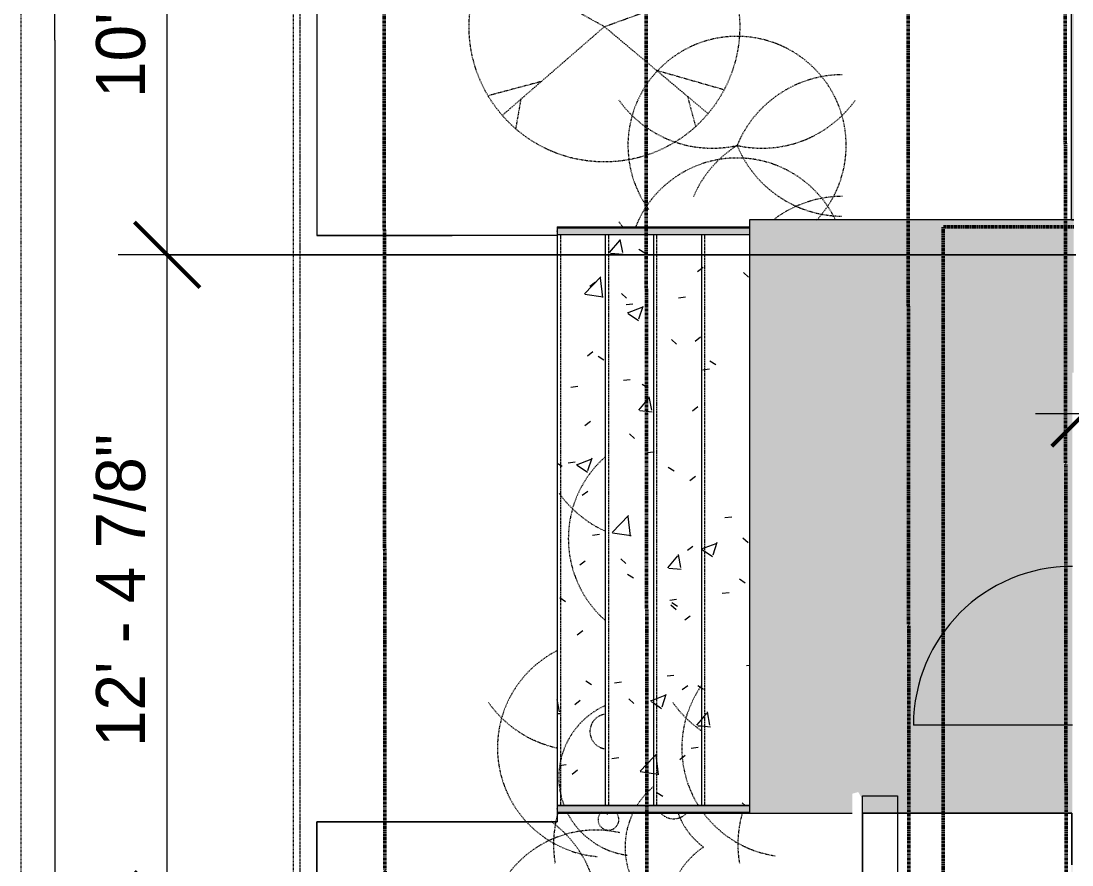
# Model space of a CAD drawing. Header units: inches. Extents: x -4294 to -464, y 9706 to 12475.
# Drawn here: x -4072 to -3831.2, y 11287.1 to 11480.6 of the extents above; entities that cross this region are included whole.
import ezdxf

# ---------------------------------------------------------------- set-up
doc = ezdxf.new("R2010")
doc.units = ezdxf.units.IN
doc.header["$MEASUREMENT"] = 0
for name, pattern in [('Aligning Line 1_8_', [0.25, 0.125, -0.125]), ('Dash', [0.25, 0.125, -0.125]), ('Dash 1_16_', [0.125, 0.0625, -0.0625]), ('Dash Dot 3_16_', [0.3125, 0.1875, -0.0625, 0, -0.0625]), ('Double Dash 3_8_', [1, 0.375, -0.125, 0.125, -0.125, 0.125, -0.125]), ('Overhead 1_16_', [0.101562, 0.0625, -0.039062])]:
    doc.linetypes.add(name, pattern=pattern)
for name, color, linetype, lineweight in [('0-1', 7, 'Continuous', 5), ('0-3', 90, 'Continuous', 13), ('0-4', 7, 'Continuous', 9), ('0-5', 147, 'Aligning Line 1_8_', 9), ('A-ANNO-DIMS', 211, 'Continuous', 9), ('A-ANNO-DIMS-120', 211, 'Continuous', 9), ('A-ANNO-SYMB-1', 150, 'Dash Dot 3_16_', 9), ('A-DETL-GENF-HDLN-1', 53, 'Dash', 9), ('A-DOOR-1', 7, 'Continuous', 9), ('A-FLOR-3', 9, 'Continuous', 5), ('A-FLOR-4', 90, 'Continuous', 13), ('A-FLOR-HRAL-3', 7, 'Continuous', 9), ('A-FLOR-HRAL-4', 27, 'Continuous', 9), ('C-PROP-LINE-1', 250, 'Double Dash 3_8_', 50), ('C-PROP-LINE-2', 91, 'Dash 1_16_', 50), ('C-TOPO', 7, 'Continuous', 9), ('G-ANNO-SYMB', 111, 'Aligning Line 1_8_', 9), ('G-ANNO-SYMB-1', 147, 'Aligning Line 1_8_', 9), ('S-FNDN', 32, 'Continuous', 13), ('S-FNDN-1', 55, 'Continuous', 5), ('S-FNDN-2', 90, 'Continuous', 13), ('S-FNDN-3', 32, 'Continuous', 5), ('S-STRS-5', 7, 'Continuous', 9), ('S-STRS-6', 251, 'Continuous', 9), ('S-STRS-7', 7, 'Overhead 1_16_', 9)]:
    doc.layers.add(name, color=color, linetype=linetype, lineweight=lineweight)
doc.styles.add('Century Gothic', font='ufonts.com_century-gothic.ttf', dxfattribs={"height": 11.25})
doc.dimstyles.new('OD__1_8__Tol__', dxfattribs={"dimscale": 12, "dimtxt": 11.746893, "dimasz": 1.25, "dimexe": 0.9375, "dimexo": 0.625, "dimgap": 0.15625, "dimtad": 1, "dimdec": 3, "dimrnd": 0.125, "dimzin": 3, "dimdsep": 46, "dimlunit": 4, "dimtxsty": 'Century Gothic', "dimblk1": 'OBLIQUE', "dimblk2": 'OBLIQUE', "dimsah": 1, "dimcen": 0.09, "dimdle": 0.9375, "dimazin": 0, "dimtfac": 1, "dimtdec": 4, "dimtix": 1, "dimtmove": 0, "dimatfit": 3, "dimfxl": 1, "dimtvp": 1, "dimtfill": 1, "dimfrac": 2, "dimtolj": 1, "dimtzin": 0, "dimarcsym": 2})
pattern_1 = [(50, (0, 0), (34.4287, -3.01202), [3.6, -39.6]), (355, (0, 0), (-6.6596, 36.10481), [2.88, -31.68]), (100.451, (2.87, -0.25), (27.76876, 33.0931), [3.06, -33.655]), (46.184, (0, 9.6), (51.22752, -7.94535), [5.4, -59.4]), (96.636, (4.27, 8.94), (44.86319, 46.7577), [4.589, -50.482]), (351.184, (0, 9.6), (44.86417, 46.75745), [4.32, -47.52]), (21, (4.8, 7.2), (28.65176, -19.325734), [3.6, -39.6]), (326, (4.8, 7.2), (11.67934, 34.80662), [2.88, -31.68]), (71.451, (7.188, 5.59), (40.33096, 15.48132), [3.06, -33.655]), (37.5, (0, 0), (0.583112, 15.978979), [1.584, -29.712, 1.584, -30.576, -31.8]), (37.5, (0, 0), (0.583112, 15.978979), [-63.456, 1.584, -30.216]), (7.5, (0, 0), (12.62689, 18.932107), [1.584, -16.752, 1.584, -28.992, -12.12]), (7.5, (0, 0), (12.62689, 18.932107), [-48.912, 1.584, -10.536]), (327.5, (-10.704, 0), (25.622992, -1.082799), [1.584, -10.416, 1.584, -35.856, -49.68]), (327.5, (-10.704, 0), (25.622992, -1.082799), [-49.44, 1.584, -48.096]), (317.5, (-15.504, 0), (27.99243, 4.80496), [1.584, -14.016, 1.584, -23.28, -35.28]), (317.5, (-15.504, 0), (27.99243, 4.80496), [-40.464, 1.584, -33.696])]

# ---------------------------------------------------------------- blocks, each defined once
blk = doc.blocks.new('CTR - 1st Phase - Unit Layouts_rvt-1-FLOOR PLAN - 1ST FLOOR')
at = {"layer": 'G-ANNO-SYMB-1'}
blk.add_line((-4009.53, 9846.28), (-4009.53, 12240.75), dxfattribs=at)
blk = doc.blocks.new('fraser photina 26748 - fraser photina 26748-1276661-FLOOR PLAN - 1ST FLOOR')
at = {"layer": 'A-DETL-GENF-HDLN-1'}
for p, q in [((8.17, 14.74), (8.17, 29.9)), ((-12.58, 14.47), (-15.84, 26.65)), ((0, 0), (15.03, 27.11)), ((0, 0), (-20.34, 23.4)), ((10.08, 18.19), (19.84, 23.82)), ((-16.64, 19.14), (-23.4, 20.34)), ((0, 0), (-19.93, -23.75)), ((0, 0), (10.6, -29.13)), ((-9.96, -11.87), (-14.43, -27.44)), ((5.68, -15.61), (18, -25.24)), ((-15.96, -19.02), (-22.91, -20.88)), ((7.13, -19.6), (5.2, -30.56))]:
    blk.add_line(p, q, dxfattribs=at)
blk.add_circle((0, 0), 31, dxfattribs=at)
blk = doc.blocks.new('fountain grass 26747 - fountain grass 26747-V149-FLOOR PLAN - 1ST FLOOR')
at = {"layer": 'A-DETL-GENF-HDLN-1'}
for centre, radius, start, end in [((-25.61, 5.7), 26.24, 347.4534, 54.5466), ((0, 0), 25, 46.7545, 306.096), ((10.02, 24.25), 26.24, 180.4534, 247.5466), ((-10.02, 24.25), 26.24, 292.4534, 359.5466), ((-25.61, -5.7), 26.24, 305.4534, 12.5466), ((22.14, 14.08), 26.24, 212.4534, 246.7372)]:
    blk.add_arc(centre, radius, start, end, dxfattribs=at)
blk = doc.blocks.new('fountain grass 26747 - fountain grass 26747-V150-FLOOR PLAN - 1ST FLOOR')
at = {"layer": 'A-DETL-GENF-HDLN-1'}
for centre, radius, start, end in [((0, 0), 25, 115.6672, 248.2709), ((10.02, 24.25), 26.24, 180.4534, 217.278), ((-25.61, -5.7), 26.24, 305.4534, 308.8206)]:
    blk.add_arc(centre, radius, start, end, dxfattribs=at)
blk = doc.blocks.new('fountain grass 26747 - fountain grass 26747-V151-FLOOR PLAN - 1ST FLOOR')
at = {"layer": 'A-DETL-GENF-HDLN-1'}
for centre, radius, start, end in [((0, 0), 25, 221.4243, 318.5757), ((-25.61, -5.7), 26.24, 305.4534, 335.6063)]:
    blk.add_arc(centre, radius, start, end, dxfattribs=at)
blk = doc.blocks.new('hydrangea 26752 - hydrangea 26752-V178-FLOOR PLAN - 1ST FLOOR')
at = {"layer": 'A-DETL-GENF-HDLN-1'}
for centre, radius, start, end in [((0, 0), 18, 296.3753, 352.6135), ((9.72, -6.62), 2.39, 19, 130.8242), ((9.72, -6.62), 2.39, 221.5508, 19), ((15.36, 10.23), 18.46, 247.2113, 248.3337), ((0, 0), 18, 204.2169, 291.2256), ((-10.49, -6.87), 4, 186.8601, 337), ((-10.49, -6.87), 4, 337, 353.098)]:
    blk.add_arc(centre, radius, start, end, dxfattribs=at)
blk = doc.blocks.new('hydrangea 26752 - hydrangea 26752-V179-FLOOR PLAN - 1ST FLOOR')
at = {"layer": 'A-DETL-GENF-HDLN-1'}
blk.add_circle((9.72, -6.62), 2.39, dxfattribs=at)
for centre, radius, start, end in [((-13.57, 9.88), 16.78, 290.2307, 323.9486), ((15.36, 10.23), 18.46, 213.6663, 248.3337), ((0, 0), 18, 243.3402, 347.2787), ((-10.49, -6.87), 4, 337, 46.0447), ((-10.49, -6.87), 4, 313.1035, 337), ((0, 0), 18, 220.0065, 237.9254)]:
    blk.add_arc(centre, radius, start, end, dxfattribs=at)
blk = doc.blocks.new('fountain grass 26747 - fountain grass 26747-V180-FLOOR PLAN - 1ST FLOOR')
at = {"layer": 'A-DETL-GENF-HDLN-1'}
for centre, radius, start, end in [((0, 0), 25, 306.7862, 351.897), ((22.14, 14.08), 26.24, 254.0793, 279.5466), ((0, 0), 25, 235.4221, 302.0622), ((-25.61, -5.7), 26.24, 305.4534, 325.5666)]:
    blk.add_arc(centre, radius, start, end, dxfattribs=at)
blk = doc.blocks.new('fountain grass 26747 - fountain grass 26747-V181-FLOOR PLAN - 1ST FLOOR')
at = {"layer": 'A-DETL-GENF-HDLN-1'}
for centre, radius, start, end in [((0, 0), 25, 206.9718, 355.0696), ((-25.61, -5.7), 26.24, 305.4534, 347.656), ((22.14, 14.08), 26.24, 254.0793, 279.5466)]:
    blk.add_arc(centre, radius, start, end, dxfattribs=at)
blk = doc.blocks.new('fountain grass 26747 - fountain grass 26747-V237-FLOOR PLAN - 1ST FLOOR')
at = {"layer": 'A-DETL-GENF-HDLN-1'}
for centre, radius, start, end in [((-25.61, 5.7), 26.24, 347.4534, 54.5466), ((0, 0), 25, 77.2863, 262.604), ((10.02, -24.25), 26.24, 112.4534, 179.5466), ((-25.61, -5.7), 26.24, 305.4534, 325.7832)]:
    blk.add_arc(centre, radius, start, end, dxfattribs=at)
blk = doc.blocks.new('CTR  - Topography_rvt-1-FLOOR PLAN - 1ST FLOOR')
at = {"layer": 'C-TOPO'}
for p, q in [((-4064.23, 11476.2), (-4064.23, 11535.94)), ((-4064.23, 11476.2), (-4064.23, 11535.94)), ((-4004.23, 11504.65), (-4004.23, 11431.39)), ((-4004.23, 11504.65), (-4004.23, 11431.39)), ((-4064.23, 11476.2), (-4064.23, 11245.43)), ((-4064.23, 11476.2), (-4064.23, 11245.43)), ((-3973.21, 11431.39), (-4004.23, 11431.39)), ((-4004.23, 11431.39), (-3973.21, 11431.39)), ((-3949.12, 11431.39), (-3973.21, 11431.39)), ((-3949.12, 11431.39), (-3973.21, 11431.39)), ((-3949.12, 11299.01), (-3949.12, 11296.99)), ((-3949.12, 11299.01), (-3949.12, 11296.99)), ((-3879.22, 11298.78), (-3879.22, 11299.01)), ((-3879.22, 11299.01), (-3870.14, 11299.01)), ((-3870.14, 11299.01), (-3879.22, 11299.01)), ((-3879.22, 11299.01), (-3879.22, 11298.78)), ((-3879.22, 11299.01), (-3879.22, 11298.78)), ((-3879.22, 11299.01), (-3831.22, 11299.01)), ((-3879.22, 11298.78), (-3879.22, 11295.09)), ((-3879.22, 11295.09), (-3879.22, 11298.78)), ((-3879.22, 11298.78), (-3879.22, 11295.09)), ((-3870.14, 11299.01), (-3831.22, 11299.01)), ((-3831.22, 11299.01), (-3870.14, 11299.01)), ((-3831.22, 11299.01), (-3831.22, 11287.13)), ((-3831.22, 11287.13), (-3831.22, 11299.01)), ((-3831.22, 11287.13), (-3831.22, 11299.01)), ((-3965.4, 11296.99), (-4004.23, 11296.99)), ((-4004.23, 11242.03), (-4004.23, 11296.99)), ((-4004.23, 11296.99), (-3965.4, 11296.99)), ((-4004.23, 11296.99), (-4004.23, 11242.03)), ((-3949.12, 11296.99), (-3965.4, 11296.99)), ((-3965.4, 11296.99), (-3949.12, 11296.99)), ((-3879.22, 11295.09), (-3879.22, 11220.1)), ((-3879.22, 11220.1), (-3879.22, 11295.09)), ((-3879.22, 11295.09), (-3879.22, 11220.1))]:
    blk.add_line(p, q, dxfattribs=at)
at = {"layer": '0-4'}
for name, p, rotation in [('fraser photina 26748 - fraser photina 26748-1276661-FLOOR PLAN - 1ST FLOOR', (-3938.33, 11479.27), 89.99999999999982), ('fountain grass 26747 - fountain grass 26747-V149-FLOOR PLAN - 1ST FLOOR', (-3907.94, 11452.05), 270), ('fountain grass 26747 - fountain grass 26747-V150-FLOOR PLAN - 1ST FLOOR', (-3907.94, 11424.17), 270), ('fountain grass 26747 - fountain grass 26747-V151-FLOOR PLAN - 1ST FLOOR', (-3921.6, 11361.93), 270), ('fountain grass 26747 - fountain grass 26747-V181-FLOOR PLAN - 1ST FLOOR', (-3937.83, 11313.98), 270), ('fountain grass 26747 - fountain grass 26747-V180-FLOOR PLAN - 1ST FLOOR', (-3895.6, 11313.98), 270), ('hydrangea 26752 - hydrangea 26752-V178-FLOOR PLAN - 1ST FLOOR', (-3930.78, 11307.24), 270), ('hydrangea 26752 - hydrangea 26752-V179-FLOOR PLAN - 1ST FLOOR', (-3915.6, 11291.23), 270)]:
    blk.add_blockref(name, p, dxfattribs=dict(at, rotation=rotation))
blk.add_blockref('fountain grass 26747 - fountain grass 26747-V237-FLOOR PLAN - 1ST FLOOR', (-3940.32, 11270.13), dxfattribs=at)
blk = doc.blocks.new('Storefront_Entry_Door-_Single_7051 - Store Front Single Door-2110447-FLOOR PLAN - 1ST FLOOR')
at = {"layer": 'A-DOOR-1'}
blk.add_line((-18.2, 2), (-18.2, 38.4), dxfattribs=at)
blk.add_arc((-18.2, 2), 36.4, 0, 90, dxfattribs=at)
blk = doc.blocks.new('Top Rail Type - Top Rail_Internal_-1935829-FLOOR PLAN - 1ST FLOOR')
at = {"layer": 'A-FLOR-HRAL-4'}
blk.add_hatch(color=256, dxfattribs=at).paths.add_polyline_path([(-3927.12, 11299.93), (-3905.12, 11299.93), (-3905.12, 11300.09), (-3949.12, 11300.09), (-3949.12, 11299.93), (-3930.99, 11299.93)], flags=0)
at = {"layer": 'A-FLOR-HRAL-3'}
for p, q in [((-3905.12, 11300.76), (-3949.12, 11300.76)), ((-3949.12, 11299.26), (-3905.12, 11299.26))]:
    blk.add_line(p, q, dxfattribs=at)
at = {"layer": 'A-FLOR-HRAL-3', "flags": 128}
for points in [[(-3949.12, 11299.93), (-3949.12, 11300.01), (-3949.12, 11300.1)], [(-3905.12, 11300.1), (-3905.12, 11300.01), (-3905.12, 11299.93)]]:
    blk.add_lwpolyline(points, dxfattribs=at)
blk = doc.blocks.new('Top Rail Type - Top Rail_Internal_-V369-FLOOR PLAN - 1ST FLOOR')
at = {"layer": 'A-FLOR-HRAL-4'}
h = blk.add_hatch(color=256, dxfattribs=at)
h.paths.add_polyline_path([(-3927.12, 11299.26), (-3905.12, 11299.26), (-3905.12, 11299.93), (-3949.12, 11299.93), (-3949.12, 11299.26), (-3938.12, 11299.26)], flags=0)
h.paths.add_polyline_path([(-3938.12, 11300.09), (-3905.12, 11300.09), (-3905.12, 11300.76), (-3949.12, 11300.76), (-3949.12, 11300.09)], flags=0)
at = {"layer": 'A-FLOR-HRAL-3'}
for p, q in [((-3949.12, 11300.76), (-3949.12, 11299.26)), ((-3949.12, 11300.76), (-3905.12, 11300.76)), ((-3905.12, 11300.76), (-3905.12, 11299.26)), ((-3949.12, 11299.26), (-3905.12, 11299.26))]:
    blk.add_line(p, q, dxfattribs=at)
blk = doc.blocks.new('Top Rail Type - Top Rail_Internal_-1935840-FLOOR PLAN - 1ST FLOOR')
at = {"layer": 'A-FLOR-HRAL-4'}
blk.add_hatch(color=256, dxfattribs=at).paths.add_polyline_path([(-3949.12, 11432.31), (-3905.12, 11432.31), (-3905.12, 11432.47), (-3949.12, 11432.47), (-3949.12, 11432.39)], flags=0)
at = {"layer": 'A-FLOR-HRAL-3'}
for p, q in [((-3905.12, 11433.14), (-3949.12, 11433.14)), ((-3949.12, 11431.64), (-3905.12, 11431.64))]:
    blk.add_line(p, q, dxfattribs=at)
at = {"layer": 'A-FLOR-HRAL-3', "flags": 128}
for points in [[(-3949.12, 11432.31), (-3949.12, 11432.39), (-3949.12, 11432.47)], [(-3905.12, 11432.47), (-3905.12, 11432.39), (-3905.12, 11432.31)]]:
    blk.add_lwpolyline(points, dxfattribs=at)
blk = doc.blocks.new('Top Rail Type - Top Rail_Internal_-V370-FLOOR PLAN - 1ST FLOOR')
at = {"layer": 'A-FLOR-HRAL-4'}
h = blk.add_hatch(color=256, dxfattribs=at)
h.paths.add_polyline_path([(-3915.39, 11431.64), (-3905.12, 11431.64), (-3905.12, 11432.31), (-3949.12, 11432.31), (-3949.12, 11431.64), (-3916.12, 11431.64)], flags=0)
h.paths.add_polyline_path([(-3907.57, 11432.47), (-3905.12, 11432.47), (-3905.12, 11433.14), (-3949.12, 11433.14), (-3949.12, 11432.47), (-3908.11, 11432.47)], flags=0)
at = {"layer": 'A-FLOR-HRAL-3'}
for p, q in [((-3949.12, 11433.14), (-3949.12, 11431.64)), ((-3949.12, 11433.14), (-3905.12, 11433.14)), ((-3905.12, 11433.14), (-3905.12, 11431.64)), ((-3949.12, 11431.64), (-3905.12, 11431.64))]:
    blk.add_line(p, q, dxfattribs=at)
blk = doc.blocks.new('Family - ___-1878357-FLOOR PLAN - 1ST FLOOR')
at = {"layer": 'C-PROP-LINE-1'}
for p, q in [((-3989.61, 12268.69), (-3987.01, 9767.34)), ((-3929.52, 12184.69), (-3927.1, 9853.17)), ((-3869.45, 12124.69), (-3867.12, 9890.98))]:
    blk.add_line(p, q, dxfattribs=at)
blk = doc.blocks.new('Family - ___-1878392-FLOOR PLAN - 1ST FLOOR')
at = {"layer": 'C-PROP-LINE-1'}
blk.add_line((-3833.41, 12088.69), (-3830.99, 9768.08), dxfattribs=at)
blk = doc.blocks.new('CTR - 1st Phase - Shell_rvt-1-FLOOR PLAN - 1ST FLOOR')
at = {"layer": 'A-FLOR-3'}
h = blk.add_hatch(color=256, dxfattribs=at)
h.paths.add_polyline_path([(-2518.41, 10012.59), (-2518.41, 10013.59), (-2522.72, 10013.57), (-2522.72, 10012.59)], flags=0)
h.paths.add_polyline_path([(-3905.12, 11298.99), (-3881.57, 11299.01), (-3881.57, 11303.46), (-3880.19, 11303.85), (-3879.22, 11302.24), (-3879.22, 11302.99), (-3871.22, 11302.99), (-3871.22, 11299.01), (-3831.14, 11299.01), (-3831.14, 11399.98), (-3830.82, 11399.98), (-3830.82, 11434.99), (-3905.12, 11434.99), (-3905.12, 11299.01)], flags=0)
h.paths.add_polyline_path([(-3819.67, 11426.99), (-3819.32, 11426.99), (-3819.32, 11429.08), (-3822.2, 11429.08), (-3822.2, 11426.99)], flags=0)
at = {"layer": 'S-FNDN-1'}
h = blk.add_hatch(color=256, dxfattribs=at)
h.paths.add_polyline_path([(-3831.32, 11013.11), (-3830.82, 11013.11), (-3830.82, 11030.34), (-3831.32, 11030.34), (-3831.32, 11014.02)], flags=0)
h.paths.add_polyline_path([(-3830.82, 11068.36), (-3830.82, 11164.59), (-3831.14, 11164.59), (-3831.14, 11298.99), (-3831.22, 11298.99), (-3831.24, 11287.13), (-3831.32, 11287.13), (-3831.32, 11068.36), (-3831, 11068.36)], flags=0)
h.paths.add_polyline_path([(-3823.32, 11185.56), (-3823.32, 11276.16), (-3826.41, 11276.16), (-3826.41, 11280.16), (-3823.32, 11280.16), (-3823.32, 11298.99), (-3827.14, 11298.99), (-3827.14, 11185.56), (-3824.74, 11185.56)], flags=0)
h.paths.add_polyline_path([(-3830.82, 11552.9), (-3830.82, 11567.79), (-3831.32, 11567.79), (-3831.32, 11552.9)], flags=0)
h.paths.add_polyline_path([(-3831.32, 11434.99), (-3830.82, 11434.99), (-3830.87, 11552.9), (-3831.32, 11552.9), (-3831.32, 11438.99)], flags=0)
h.paths.add_polyline_path([(-3819.79, 11552.9), (-3819.32, 11552.9), (-3819.32, 11567.79), (-3819.85, 11567.79), (-3819.85, 11566.79), (-3821.85, 11566.79), (-3821.85, 11567.79), (-3822.2, 11567.79), (-3822.2, 11566.51), (-3820.09, 11566.51), (-3820.09, 11565.51), (-3822.2, 11565.51), (-3822.2, 11552.9), (-3820.92, 11552.9)], flags=0)
at = {"layer": 'S-STRS-6'}
h = blk.add_hatch(dxfattribs=at)
h.set_pattern_fill('FP_17', color=256, style=0, pattern_type=2)
h.set_pattern_definition(pattern_1)
h.paths.add_polyline_path([(-3938.12, 11299.01), (-3938.12, 11299.26), (-3949.12, 11299.26), (-3949.12, 11299.01)], flags=0)
h.paths.add_polyline_path([(-3949.12, 11300.76), (-3938.12, 11300.76), (-3938.12, 11431.64), (-3949.12, 11431.64), (-3949.12, 11366.92)], flags=0)
h.paths.add_polyline_path([(-3938.12, 11433.14), (-3938.12, 11433.39), (-3949.12, 11433.39), (-3949.12, 11433.14), (-3942.94, 11433.14)], flags=0)
h = blk.add_hatch(dxfattribs=at)
h.set_pattern_fill('FP_17', color=256, style=0, pattern_type=2)
h.set_pattern_definition(pattern_1)
h.paths.add_polyline_path([(-3938.12, 11299.01), (-3927.12, 11299.01), (-3927.12, 11299.26), (-3938.12, 11299.26)], flags=0)
h.paths.add_polyline_path([(-3938.12, 11300.76), (-3927.12, 11300.76), (-3927.12, 11431.64), (-3938.12, 11431.64), (-3938.12, 11366.92)], flags=0)
h.paths.add_polyline_path([(-3927.12, 11433.14), (-3927.12, 11433.39), (-3938.12, 11433.39), (-3938.12, 11433.14)], flags=0)
h = blk.add_hatch(dxfattribs=at)
h.set_pattern_fill('FP_17', color=256, style=0, pattern_type=2)
h.set_pattern_definition(pattern_1)
h.paths.add_polyline_path([(-3927.12, 11299.01), (-3916.12, 11299.01), (-3916.12, 11299.26), (-3927.12, 11299.26)], flags=0)
h.paths.add_polyline_path([(-3927.12, 11300.76), (-3916.12, 11300.76), (-3916.12, 11431.64), (-3927.12, 11431.64), (-3927.12, 11366.92)], flags=0)
h.paths.add_polyline_path([(-3916.12, 11433.14), (-3916.12, 11433.39), (-3927.12, 11433.39), (-3927.12, 11433.14)], flags=0)
h = blk.add_hatch(dxfattribs=at)
h.set_pattern_fill('FP_17', color=256, style=0, pattern_type=2)
h.set_pattern_definition(pattern_1)
h.paths.add_polyline_path([(-3916.12, 11299.01), (-3905.12, 11299.01), (-3905.12, 11299.26), (-3916.12, 11299.26)], flags=0)
h.paths.add_polyline_path([(-3916.12, 11300.76), (-3905.12, 11300.76), (-3905.12, 11431.64), (-3916.12, 11431.64), (-3916.12, 11366.92)], flags=0)
h.paths.add_polyline_path([(-3908.11, 11433.14), (-3905.12, 11433.14), (-3905.12, 11433.39), (-3916.12, 11433.39), (-3916.12, 11433.14), (-3913.45, 11433.14)], flags=0)
at = {"layer": 'A-FLOR-4'}
for p, q in [((-3831.32, 11434.99), (-3905.12, 11434.99)), ((-3905.12, 11434.99), (-3905.12, 11433.14)), ((-3830.82, 11434.99), (-3831.32, 11434.99)), ((-3905.12, 11431.64), (-3905.12, 11300.76)), ((-3905.12, 11299.26), (-3905.12, 11298.99)), ((-3905.12, 11298.99), (-3881.57, 11298.99))]:
    blk.add_line(p, q, dxfattribs=at)
at = {"layer": 'G-ANNO-SYMB-1'}
blk.add_line((-4071.96, 9706.24), (-4071.96, 12363.36), dxfattribs=at)
at = {"layer": 'S-FNDN-2'}
for q in [(-3831.32, 11567.79), (-3830.82, 11434.99)]:
    blk.add_line((-3831.32, 11434.99), q, dxfattribs=at)
at = {"layer": 'S-STRS-5'}
for p, q in [((-3949.12, 11433.39), (-3949.12, 11433.14)), ((-3949.12, 11433.39), (-3938.12, 11433.39)), ((-3938.12, 11433.39), (-3927.12, 11433.39)), ((-3938.12, 11433.39), (-3938.12, 11433.14)), ((-3927.12, 11433.39), (-3916.12, 11433.39)), ((-3927.12, 11433.39), (-3927.12, 11433.14)), ((-3916.12, 11433.39), (-3905.12, 11433.39)), ((-3916.12, 11433.39), (-3916.12, 11433.14)), ((-3905.12, 11433.39), (-3905.12, 11433.14)), ((-3949.12, 11431.64), (-3949.12, 11300.76)), ((-3938.12, 11431.64), (-3938.12, 11300.76)), ((-3927.12, 11431.64), (-3927.12, 11300.76)), ((-3916.12, 11431.64), (-3916.12, 11300.76)), ((-3905.12, 11431.64), (-3905.12, 11300.76)), ((-3949.12, 11299.26), (-3949.12, 11299.01)), ((-3949.12, 11299.01), (-3938.12, 11299.01)), ((-3938.12, 11299.26), (-3938.12, 11299.01)), ((-3938.12, 11299.01), (-3927.12, 11299.01)), ((-3927.12, 11299.26), (-3927.12, 11299.01)), ((-3927.12, 11299.01), (-3916.12, 11299.01)), ((-3916.12, 11299.26), (-3916.12, 11299.01)), ((-3916.12, 11299.01), (-3905.12, 11299.01)), ((-3905.12, 11299.26), (-3905.12, 11299.01))]:
    blk.add_line(p, q, dxfattribs=at)
at = {"layer": 'S-STRS-7'}
for p, q in [((-3948.37, 11433.39), (-3948.37, 11433.14)), ((-3937.37, 11433.39), (-3937.37, 11433.14)), ((-3926.37, 11433.39), (-3926.37, 11433.14)), ((-3915.37, 11433.39), (-3915.37, 11433.14)), ((-3948.37, 11431.64), (-3948.37, 11300.76)), ((-3937.37, 11431.64), (-3937.37, 11300.76)), ((-3926.37, 11431.64), (-3926.37, 11300.76)), ((-3915.37, 11431.64), (-3915.37, 11300.76)), ((-3948.37, 11299.26), (-3948.37, 11299.01)), ((-3937.37, 11299.26), (-3937.37, 11299.01)), ((-3926.37, 11299.26), (-3926.37, 11299.01)), ((-3915.37, 11299.26), (-3915.37, 11299.01))]:
    blk.add_line(p, q, dxfattribs=at)
at = {"layer": '0-3'}
for name in ['Top Rail Type - Top Rail_Internal_-1935840-FLOOR PLAN - 1ST FLOOR', 'Top Rail Type - Top Rail_Internal_-V370-FLOOR PLAN - 1ST FLOOR', 'Top Rail Type - Top Rail_Internal_-1935829-FLOOR PLAN - 1ST FLOOR', 'Top Rail Type - Top Rail_Internal_-V369-FLOOR PLAN - 1ST FLOOR']:
    blk.add_blockref(name, (0, 0), dxfattribs=at)
at = {"layer": '0-3', "rotation": 89.999999999999}
blk.add_blockref('Storefront_Entry_Door-_Single_7051 - Store Front Single Door-2110447-FLOOR PLAN - 1ST FLOOR', (-3829.14, 11337.38), dxfattribs=at)
at = {"layer": '0-5'}
for name in ['Family - ___-1878357-FLOOR PLAN - 1ST FLOOR', 'Family - ___-1878392-FLOOR PLAN - 1ST FLOOR']:
    blk.add_blockref(name, (0, 0), dxfattribs=at)
blk = doc.blocks.new('CTR - 1st Phase -Stairs _ Elevators_rvt-1-FLOOR PLAN - 1ST FLOOR')
at = {"layer": 'G-ANNO-SYMB-1'}
blk.add_line((-4071.96, 9706.24), (-4071.96, 12363.36), dxfattribs=at)
blk = doc.blocks.new('Family - ___-1870007-FLOOR PLAN - 1ST FLOOR')
at = {"layer": 'C-PROP-LINE-2'}
for p, q in [((-3860.72, 11433.39), (-3830.72, 11433.39)), ((-3860.72, 9980.19), (-3860.72, 11433.39))]:
    blk.add_line(p, q, dxfattribs=at)
blk = doc.blocks.new('DIMBLOCK16-FLOOR PLAN - 1ST FLOOR')
at = {"layer": 'A-ANNO-DIMS-120'}
for p, q in [((-3828.32, 11545.4), (-3828.32, 10269.06)), ((-3828.32, 10280.31), (-3828.32, 11545.4)), ((-3338.72, 10283.41), (-3338.72, 10269.06)), ((-3338.72, 10280.31), (-3338.72, 10283.41)), ((-3839.57, 10280.31), (-3338.72, 10280.31))]:
    blk.add_line(p, q, dxfattribs=at)
at = {"layer": 'A-ANNO-DIMS-120', "lineweight": 50}
for p, q in [((-3828.32, 10280.31), (-3820.82, 10287.81)), ((-3338.72, 10280.31), (-3331.22, 10287.81)), ((-3828.32, 10280.31), (-3835.82, 10272.81)), ((-3338.72, 10280.31), (-3346.22, 10272.81))]:
    blk.add_line(p, q, dxfattribs=at)
at = {"layer": 'A-ANNO-DIMS-120', "color": 0, "insert": (-3621.93, 10296.6), "char_height": 11.25, "width": 92.1851, "attachment_point": 1, "line_spacing_factor": 0.984502, "style": 'Century Gothic', "bg_fill": 3, "box_fill_scale": 1.25, "bg_fill_color": 256, "bg_fill_true_color": 13158600, "bg_fill_transparency": 0}
blk.add_mtext('40\' - 9 5/8"', dxfattribs=at)
blk = doc.blocks.new('_Oblique')
at = {"color": 0, "linetype": 'ByBlock', "lineweight": -2}
blk.add_line((-0.5, -0.5), (0.5, 0.5), dxfattribs=at)
blk = doc.blocks.new('DIMBLOCK27-FLOOR PLAN - 1ST FLOOR')
at = {"layer": 'A-ANNO-DIMS-120', "lineweight": 50}
for p, q in [((-4038.48, 11426.99), (-4045.98, 11434.49)), ((-4038.48, 11426.99), (-4030.98, 11419.49)), ((-4038.48, 11278.16), (-4045.98, 11285.66)), ((-4038.48, 11278.16), (-4030.98, 11270.66))]:
    blk.add_line(p, q, dxfattribs=at)
at = {"layer": 'A-ANNO-DIMS-120'}
for p, q in [((-3830.32, 11426.99), (-4049.73, 11426.99)), ((-4038.48, 11278.16), (-4038.48, 11426.99)), ((-4038.48, 11426.99), (-3830.32, 11426.99)), ((-3833.91, 11278.16), (-4049.73, 11278.16)), ((-4038.48, 11278.16), (-3833.91, 11278.16))]:
    blk.add_line(p, q, dxfattribs=at)
at = {"layer": 'A-ANNO-DIMS-120', "color": 0, "insert": (-4054.78, 11314.17), "char_height": 11.25, "width": 92.1851, "attachment_point": 1, "rotation": 90, "line_spacing_factor": 0.984502, "style": 'Century Gothic', "bg_fill": 3, "box_fill_scale": 1.25, "bg_fill_color": 256, "bg_fill_true_color": 13158600, "bg_fill_transparency": 0}
blk.add_mtext('12\' - 4 7/8"', dxfattribs=at)
blk = doc.blocks.new('DIMBLOCK28-FLOOR PLAN - 1ST FLOOR')
at = {"layer": 'A-ANNO-DIMS-120', "lineweight": 50}
for p, q in [((-4038.48, 11546.99), (-4045.98, 11554.49)), ((-4038.48, 11546.99), (-4030.98, 11539.49)), ((-4038.48, 11426.99), (-4045.98, 11434.49)), ((-4038.48, 11426.99), (-4030.98, 11419.49))]:
    blk.add_line(p, q, dxfattribs=at)
at = {"layer": 'A-ANNO-DIMS-120'}
for p, q in [((-3826.82, 11546.99), (-4049.73, 11546.99)), ((-4038.48, 11426.99), (-4038.48, 11546.99)), ((-4038.48, 11546.99), (-3826.82, 11546.99)), ((-3830.32, 11426.99), (-4049.73, 11426.99)), ((-4038.48, 11426.99), (-3830.32, 11426.99))]:
    blk.add_line(p, q, dxfattribs=at)
at = {"layer": 'A-ANNO-DIMS-120', "color": 0, "insert": (-4054.78, 11462.94), "char_height": 11.25, "width": 57.7276, "attachment_point": 1, "rotation": 90, "line_spacing_factor": 0.984502, "style": 'Century Gothic', "bg_fill": 3, "box_fill_scale": 1.25, "bg_fill_color": 256, "bg_fill_true_color": 13158600, "bg_fill_transparency": 0}
blk.add_mtext('10\' - 0"', dxfattribs=at)
blk = doc.blocks.new('DIMBLOCK39-FLOOR PLAN - 1ST FLOOR')
at = {"layer": 'A-ANNO-DIMS-120', "lineweight": 50}
for p, q in [((-3828.32, 11390.62), (-3820.82, 11398.12)), ((-3727.72, 11390.62), (-3720.22, 11398.12)), ((-3828.32, 11390.62), (-3835.82, 11383.12)), ((-3727.72, 11390.62), (-3735.22, 11383.12))]:
    blk.add_line(p, q, dxfattribs=at)
at = {"layer": 'A-ANNO-DIMS-120'}
for p, q in [((-3828.32, 11393.73), (-3828.32, 11379.37)), ((-3828.32, 11390.62), (-3828.32, 11393.73)), ((-3727.72, 11393.73), (-3727.72, 11379.37)), ((-3727.72, 11390.62), (-3727.72, 11393.73)), ((-3839.57, 11390.62), (-3727.72, 11390.62))]:
    blk.add_line(p, q, dxfattribs=at)
at = {"layer": 'A-ANNO-DIMS-120', "color": 0, "insert": (-3812.05, 11406.92), "char_height": 11.25, "width": 81.6689, "attachment_point": 1, "line_spacing_factor": 0.984502, "style": 'Century Gothic', "bg_fill": 3, "box_fill_scale": 1.25, "bg_fill_color": 256, "bg_fill_true_color": 13158600, "bg_fill_transparency": 0}
blk.add_mtext('8\' - 4 5/8"', dxfattribs=at)

msp = doc.modelspace()

# ---------------------------------------------------------------- hatches: boundary and pattern name
at = {"layer": 'S-FNDN-3'}
msp.add_hatch(color=256, dxfattribs=at).paths.add_polyline_path([(-3871.2237, 11299.0144), (-3871.2237, 11302.9894), (-3879.2237, 11302.9894), (-3879.2237, 11299.0144), (-3877.2708, 11299.0144)], flags=0)

# ---------------------------------------------------------------- linework, layer by layer
at = {"layer": 'G-ANNO-SYMB'}
msp.add_line((-4071.9645, 9706.2403), (-4071.9645, 12363.358), dxfattribs=at)
at = {"layer": 'S-FNDN'}
for p, q in [((-3879.2237, 11299.0144), (-3879.2237, 11302.9894)), ((-3879.2237, 11302.9894), (-3871.2237, 11302.9894)), ((-3871.2237, 11302.9894), (-3871.2237, 11299.0144)), ((-3879.2237, 11298.777), (-3879.2237, 11299.0144)), ((-3879.2237, 11299.0144), (-3871.2237, 11299.0144)), ((-3871.2237, 11299.0144), (-3871.2237, 11057.1144))]:
    msp.add_line(p, q, dxfattribs=at)

# ---------------------------------------------------------------- block references
at = {"layer": '0-1'}
for name in ['CTR - 1st Phase - Shell_rvt-1-FLOOR PLAN - 1ST FLOOR', 'CTR  - Topography_rvt-1-FLOOR PLAN - 1ST FLOOR', 'CTR - 1st Phase -Stairs _ Elevators_rvt-1-FLOOR PLAN - 1ST FLOOR', 'CTR - 1st Phase - Unit Layouts_rvt-1-FLOOR PLAN - 1ST FLOOR']:
    msp.add_blockref(name, (0, 0), dxfattribs=at)
at = {"layer": 'C-PROP-LINE-2'}
msp.add_blockref('Family - ___-1870007-FLOOR PLAN - 1ST FLOOR', (0, 0), dxfattribs=at)

# ---------------------------------------------------------------- next in the draw order: dimensions: what is measured, and where the dimension line sits
at = {"layer": 'A-ANNO-DIMS'}
dim = msp.add_linear_dim(base=(-3338.7237, 10280.3076), p1=(-3828.3237, 11552.9019), p2=(-3338.7237, 10290.9142), dimstyle='OD__1_8__Tol__', override={"dimpost": '<>', "dimfxl": 1353.632539}, dxfattribs=at)
dim.commit()
dim.dimension.update_dxf_attribs({"geometry": 'DIMBLOCK16-FLOOR PLAN - 1ST FLOOR', "text_midpoint": (-3583.5237, 10288.7139)})

# ---------------------------------------------------------------- next in the draw order: dimensions: what is measured, and where the dimension line sits
dim = msp.add_linear_dim(base=(-4038.4843, 11426.9894), p1=(-3826.4112, 11278.1644), p2=(-3822.8237, 11426.9894), angle=90, dimstyle='OD__1_8__Tol__', override={"dimpost": '<>', "dimfxl": 148.868233}, dxfattribs=at)
dim.commit()
dim.dimension.update_dxf_attribs({"geometry": 'DIMBLOCK27-FLOOR PLAN - 1ST FLOOR', "text_midpoint": (-4046.8906, 11352.5769)})

# ---------------------------------------------------------------- next in the draw order: dimensions: what is measured, and where the dimension line sits
dim = msp.add_linear_dim(base=(-4038.4843, 11546.9894), p1=(-3822.8237, 11426.9894), p2=(-3819.3237, 11546.9894), angle=90, dimstyle='OD__1_8__Tol__', override={"dimpost": '<>', "dimfxl": 120.051031}, dxfattribs=at)
dim.commit()
dim.dimension.update_dxf_attribs({"geometry": 'DIMBLOCK28-FLOOR PLAN - 1ST FLOOR', "text_midpoint": (-4046.2673, 11486.9894)})
dim = msp.add_linear_dim(base=(-3727.7237, 11390.624), p1=(-3828.3237, 11401.2307), p2=(-3727.7237, 11401.2307), dimstyle='OD__1_8__Tol__', override={"dimpost": '<>', "dimfxl": 100.6}, dxfattribs=at)
dim.commit()
dim.dimension.update_dxf_attribs({"geometry": 'DIMBLOCK39-FLOOR PLAN - 1ST FLOOR', "text_midpoint": (-3778.0237, 11399.0303)})

# ---------------------------------------------------------------- next in the draw order: linework, layer by layer
at = {"layer": 'A-ANNO-SYMB-1'}
msp.add_line((-4008.0647, 12229.2516), (-4008.0647, 11059.2516), dxfattribs=at)

doc.saveas('drawing.dxf')
